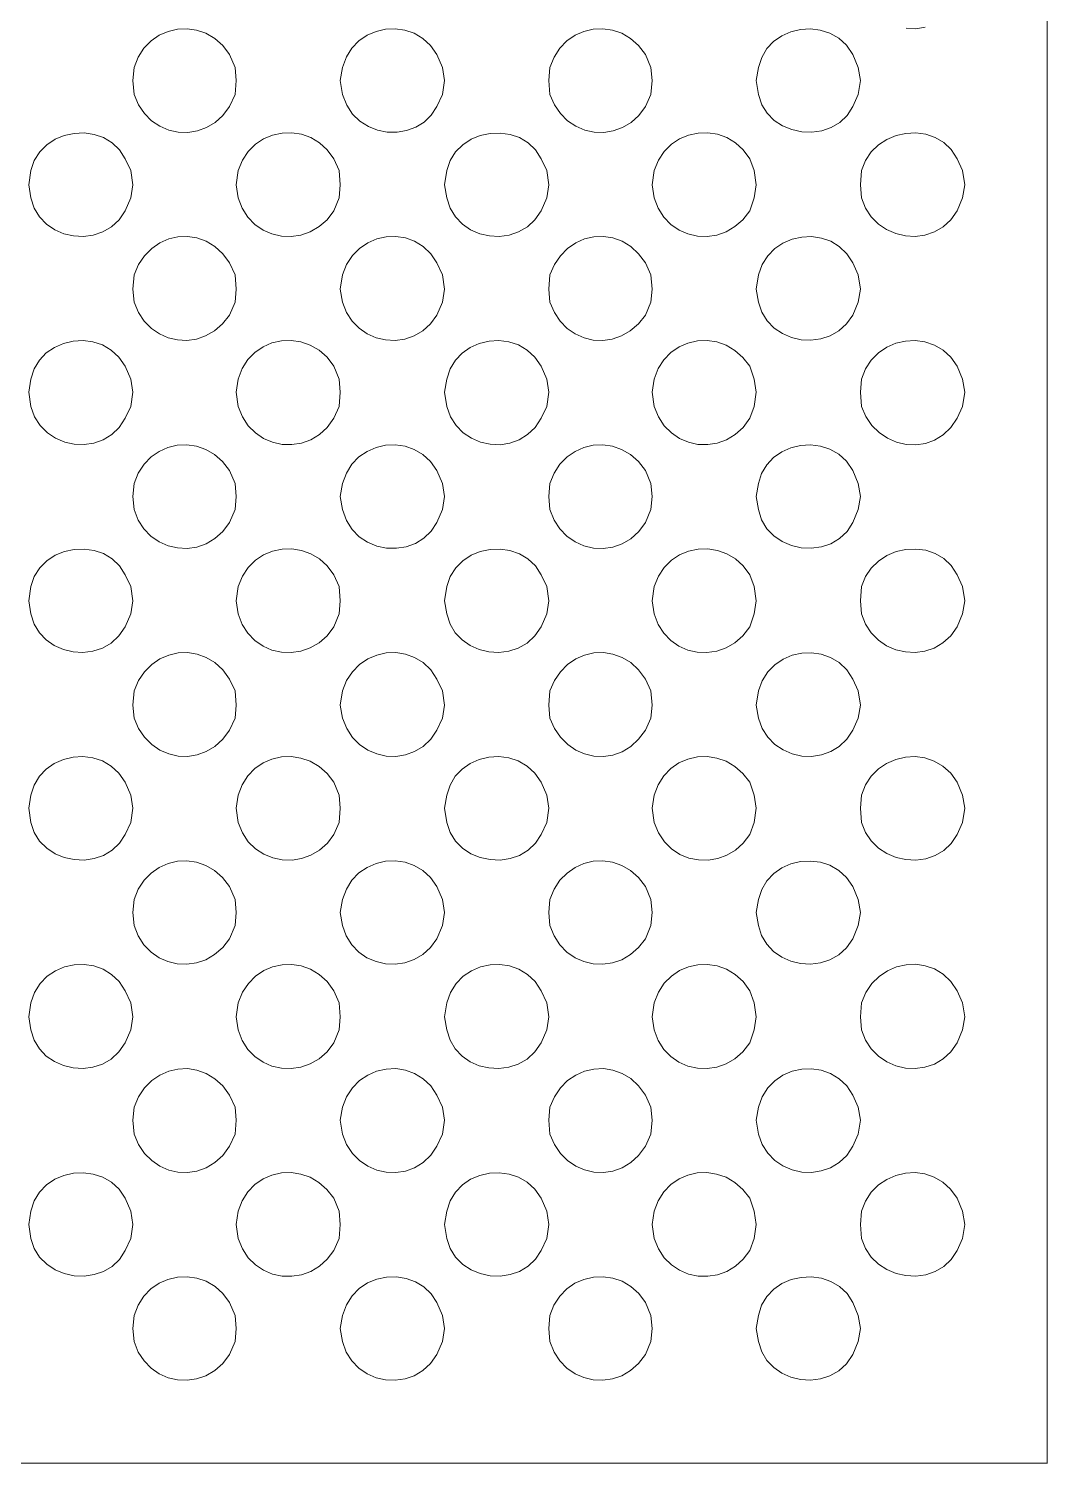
# Model space of a CAD drawing. Extents: x 0 to 242, y -13 to 199.
# Drawn here: x 164.03 to 188.76, y 31.38 to 66.2 of the extents above; entities that cross this region are included whole.
import ezdxf

# ---------------------------------------------------------------- set-up
doc = ezdxf.new("R2010")
doc.units = 0
doc.layers.add('GEOMETRY', color=7, linetype='Continuous')

msp = doc.modelspace()

# ---------------------------------------------------------------- linework, layer by layer
at = {"layer": 'GEOMETRY', "lineweight": 20}
for points in [[(188.761, 31.382), (188.761, 183.803), (36.339, 183.803)], [(36.34, 31.382), (188.762, 31.382)]]:
    msp.add_lwpolyline(points, dxfattribs=at)
at = {"layer": 'GEOMETRY', "lineweight": 13}
for points in [[(169.07, 64.941), (169.044, 65.256), (168.912, 65.573), (168.744, 65.79), (168.55, 65.96), (168.337, 66.083), (168.111, 66.161), (167.878, 66.194), (167.644, 66.183), (167.417, 66.13), (167.202, 66.035), (167.006, 65.899), (166.834, 65.723), (166.694, 65.508), (166.592, 65.256), (166.566, 64.941), (166.592, 64.597), (166.7, 64.346), (166.845, 64.134), (167.02, 63.961), (167.219, 63.828), (167.436, 63.737), (167.664, 63.687), (167.897, 63.68), (168.129, 63.716), (168.352, 63.796), (168.562, 63.92), (168.75, 64.09), (168.912, 64.307), (169.044, 64.597), (169.07, 64.941)], [(174.13, 64.941), (174.078, 65.256), (173.946, 65.573), (173.79, 65.79), (173.604, 65.959), (173.394, 66.083), (173.168, 66.161), (172.933, 66.194), (172.696, 66.184), (172.466, 66.131), (172.248, 66.036), (172.051, 65.9), (171.881, 65.724), (171.746, 65.509), (171.652, 65.256), (171.599, 64.941), (171.652, 64.597), (171.755, 64.338), (171.898, 64.122), (172.076, 63.949), (172.281, 63.819), (172.504, 63.731), (172.739, 63.686), (172.977, 63.683), (173.21, 63.723), (173.431, 63.806), (173.633, 63.93), (173.807, 64.097), (173.946, 64.307), (174.078, 64.597), (174.13, 64.941)], [(179.166, 64.941), (179.14, 65.256), (179.009, 65.573), (178.84, 65.79), (178.645, 65.96), (178.432, 66.083), (178.206, 66.161), (177.973, 66.194), (177.74, 66.183), (177.513, 66.13), (177.298, 66.035), (177.102, 65.899), (176.93, 65.723), (176.79, 65.508), (176.687, 65.256), (176.663, 64.941), (176.687, 64.597), (176.796, 64.346), (176.941, 64.134), (177.116, 63.961), (177.315, 63.829), (177.532, 63.737), (177.76, 63.687), (177.993, 63.68), (178.224, 63.715), (178.448, 63.795), (178.657, 63.92), (178.846, 64.09), (179.009, 64.307), (179.14, 64.597), (179.166, 64.941)], [(184.226, 64.941), (184.174, 65.256), (184.042, 65.573), (183.886, 65.794), (183.697, 65.966), (183.483, 66.088), (183.251, 66.163), (183.011, 66.192), (182.769, 66.177), (182.534, 66.12), (182.315, 66.022), (182.118, 65.885), (181.953, 65.711), (181.828, 65.5), (181.749, 65.256), (181.698, 64.941), (181.749, 64.597), (181.831, 64.351), (181.963, 64.142), (182.134, 63.971), (182.336, 63.838), (182.562, 63.746), (182.801, 63.694), (183.045, 63.685), (183.286, 63.719), (183.515, 63.797), (183.723, 63.92), (183.902, 64.09), (184.042, 64.307), (184.174, 64.597), (184.226, 64.941)], [(166.566, 62.409), (166.512, 62.751), (166.38, 63.041), (166.239, 63.259), (166.06, 63.429), (165.852, 63.553), (165.623, 63.631), (165.383, 63.665), (165.139, 63.656), (164.9, 63.604), (164.675, 63.512), (164.473, 63.379), (164.302, 63.208), (164.17, 62.998), (164.087, 62.751), (164.035, 62.409), (164.087, 62.093), (164.17, 61.842), (164.3, 61.628), (164.468, 61.452), (164.666, 61.316), (164.887, 61.221), (165.123, 61.167), (165.364, 61.156), (165.603, 61.189), (165.833, 61.266), (166.044, 61.389), (166.229, 61.559), (166.38, 61.776), (166.512, 62.093), (166.566, 62.409)], [(171.599, 62.409), (171.575, 62.751), (171.443, 63.041), (171.283, 63.256), (171.094, 63.426), (170.883, 63.551), (170.657, 63.632), (170.422, 63.669), (170.186, 63.663), (169.956, 63.614), (169.737, 63.524), (169.538, 63.392), (169.364, 63.218), (169.223, 63.005), (169.121, 62.751), (169.07, 62.409), (169.121, 62.093), (169.219, 61.837), (169.356, 61.62), (169.527, 61.443), (169.724, 61.308), (169.94, 61.214), (170.169, 61.162), (170.405, 61.154), (170.64, 61.189), (170.869, 61.268), (171.083, 61.392), (171.277, 61.561), (171.443, 61.776), (171.575, 62.093), (171.599, 62.409)], [(176.663, 62.409), (176.609, 62.751), (176.477, 63.041), (176.335, 63.258), (176.156, 63.428), (175.948, 63.552), (175.719, 63.63), (175.479, 63.664), (175.235, 63.655), (174.997, 63.604), (174.772, 63.512), (174.57, 63.379), (174.399, 63.208), (174.267, 62.998), (174.184, 62.751), (174.131, 62.409), (174.184, 62.093), (174.267, 61.842), (174.396, 61.628), (174.564, 61.452), (174.763, 61.316), (174.983, 61.221), (175.218, 61.167), (175.459, 61.156), (175.699, 61.189), (175.928, 61.266), (176.14, 61.389), (176.325, 61.559), (176.477, 61.776), (176.609, 62.093), (176.663, 62.409)], [(181.698, 62.409), (181.643, 62.751), (181.539, 63.041), (181.379, 63.256), (181.19, 63.426), (180.98, 63.551), (180.754, 63.632), (180.519, 63.669), (180.284, 63.663), (180.053, 63.615), (179.835, 63.524), (179.635, 63.392), (179.462, 63.219), (179.321, 63.005), (179.219, 62.751), (179.166, 62.409), (179.219, 62.093), (179.317, 61.837), (179.454, 61.62), (179.624, 61.443), (179.821, 61.308), (180.037, 61.214), (180.267, 61.163), (180.502, 61.154), (180.737, 61.189), (180.965, 61.268), (181.179, 61.392), (181.373, 61.561), (181.539, 61.776), (181.643, 62.093), (181.698, 62.409)], [(186.758, 62.409), (186.705, 62.752), (186.573, 63.041), (186.427, 63.261), (186.246, 63.433), (186.038, 63.556), (185.811, 63.634), (185.572, 63.666), (185.33, 63.655), (185.092, 63.602), (184.867, 63.508), (184.663, 63.375), (184.487, 63.204), (184.348, 62.996), (184.254, 62.752), (184.227, 62.409), (184.254, 62.093), (184.349, 61.844), (184.488, 61.631), (184.661, 61.455), (184.861, 61.319), (185.082, 61.222), (185.316, 61.167), (185.555, 61.155), (185.792, 61.186), (186.02, 61.263), (186.231, 61.386), (186.417, 61.557), (186.573, 61.776), (186.705, 62.093), (186.758, 62.409)], [(169.07, 59.878), (169.044, 60.221), (168.912, 60.512), (168.745, 60.735), (168.554, 60.91), (168.343, 61.037), (168.12, 61.117), (167.89, 61.153), (167.659, 61.144), (167.434, 61.092), (167.219, 60.998), (167.022, 60.862), (166.847, 60.687), (166.702, 60.473), (166.592, 60.221), (166.566, 59.878), (166.592, 59.562), (166.699, 59.311), (166.841, 59.098), (167.013, 58.923), (167.207, 58.789), (167.42, 58.695), (167.644, 58.642), (167.875, 58.631), (168.105, 58.664), (168.33, 58.741), (168.543, 58.863), (168.739, 59.031), (168.912, 59.246), (169.044, 59.562), (169.07, 59.878)], [(174.13, 59.878), (174.078, 60.221), (173.946, 60.512), (173.793, 60.735), (173.609, 60.909), (173.402, 61.036), (173.179, 61.117), (172.947, 61.152), (172.712, 61.144), (172.483, 61.092), (172.265, 60.998), (172.066, 60.863), (171.893, 60.688), (171.753, 60.474), (171.652, 60.221), (171.599, 59.878), (171.652, 59.562), (171.748, 59.312), (171.884, 59.099), (172.054, 58.925), (172.25, 58.79), (172.467, 58.696), (172.696, 58.643), (172.931, 58.632), (173.165, 58.664), (173.39, 58.741), (173.6, 58.863), (173.788, 59.031), (173.946, 59.246), (174.078, 59.562), (174.13, 59.878)], [(179.166, 59.878), (179.14, 60.221), (179.009, 60.512), (178.841, 60.735), (178.65, 60.91), (178.439, 61.037), (178.216, 61.118), (177.986, 61.153), (177.755, 61.144), (177.529, 61.092), (177.315, 60.998), (177.117, 60.862), (176.943, 60.687), (176.797, 60.473), (176.687, 60.221), (176.663, 59.878), (176.687, 59.562), (176.795, 59.311), (176.937, 59.098), (177.109, 58.923), (177.304, 58.788), (177.516, 58.694), (177.74, 58.641), (177.97, 58.63), (178.2, 58.663), (178.425, 58.74), (178.638, 58.862), (178.835, 59.031), (179.009, 59.246), (179.14, 59.562), (179.166, 59.878)], [(184.226, 59.878), (184.174, 60.221), (184.042, 60.512), (183.893, 60.735), (183.711, 60.909), (183.503, 61.036), (183.276, 61.115), (183.039, 61.15), (182.8, 61.14), (182.566, 61.088), (182.345, 60.993), (182.145, 60.858), (181.974, 60.684), (181.839, 60.471), (181.749, 60.221), (181.698, 59.878), (181.749, 59.562), (181.835, 59.314), (181.965, 59.103), (182.133, 58.929), (182.331, 58.795), (182.551, 58.7), (182.785, 58.646), (183.025, 58.635), (183.263, 58.666), (183.492, 58.742), (183.703, 58.863), (183.889, 59.031), (184.042, 59.246), (184.174, 59.562), (184.226, 59.878)], [(166.566, 57.373), (166.512, 57.69), (166.38, 58.006), (166.226, 58.226), (166.038, 58.397), (165.825, 58.52), (165.595, 58.596), (165.355, 58.627), (165.113, 58.614), (164.879, 58.559), (164.659, 58.462), (164.462, 58.326), (164.295, 58.151), (164.168, 57.938), (164.087, 57.69), (164.035, 57.373), (164.087, 57.031), (164.18, 56.778), (164.316, 56.564), (164.488, 56.389), (164.688, 56.255), (164.909, 56.161), (165.143, 56.11), (165.382, 56.102), (165.618, 56.138), (165.843, 56.219), (166.051, 56.346), (166.232, 56.52), (166.38, 56.741), (166.512, 57.031), (166.566, 57.373)], [(171.599, 57.373), (171.575, 57.69), (171.443, 58.006), (171.277, 58.221), (171.083, 58.391), (170.869, 58.514), (170.641, 58.593), (170.405, 58.628), (170.17, 58.62), (169.94, 58.569), (169.724, 58.475), (169.527, 58.34), (169.357, 58.164), (169.219, 57.947), (169.121, 57.69), (169.07, 57.373), (169.121, 57.031), (169.224, 56.776), (169.366, 56.561), (169.54, 56.386), (169.738, 56.251), (169.956, 56.159), (170.186, 56.109), (170.421, 56.102), (170.654, 56.138), (170.88, 56.22), (171.091, 56.347), (171.281, 56.521), (171.443, 56.741), (171.575, 57.031), (171.599, 57.373)], [(176.663, 57.373), (176.609, 57.69), (176.477, 58.005), (176.322, 58.226), (176.134, 58.397), (175.921, 58.52), (175.69, 58.596), (175.45, 58.627), (175.209, 58.614), (174.974, 58.558), (174.755, 58.462), (174.558, 58.325), (174.392, 58.15), (174.264, 57.938), (174.184, 57.69), (174.131, 57.373), (174.184, 57.031), (174.276, 56.779), (174.412, 56.564), (174.584, 56.389), (174.784, 56.255), (175.005, 56.161), (175.238, 56.11), (175.477, 56.101), (175.713, 56.137), (175.939, 56.218), (176.146, 56.345), (176.328, 56.519), (176.477, 56.741), (176.609, 57.031), (176.663, 57.373)], [(181.698, 57.373), (181.643, 57.69), (181.539, 58.005), (181.373, 58.22), (181.179, 58.39), (180.965, 58.514), (180.738, 58.593), (180.503, 58.628), (180.267, 58.62), (180.038, 58.568), (179.822, 58.475), (179.625, 58.34), (179.454, 58.163), (179.317, 57.947), (179.219, 57.69), (179.166, 57.373), (179.219, 57.031), (179.322, 56.776), (179.463, 56.561), (179.637, 56.386), (179.835, 56.251), (180.053, 56.159), (180.282, 56.109), (180.517, 56.102), (180.751, 56.138), (180.976, 56.22), (181.187, 56.347), (181.377, 56.521), (181.539, 56.741), (181.643, 57.031), (181.698, 57.373)], [(186.758, 57.373), (186.705, 57.69), (186.573, 58.006), (186.417, 58.226), (186.231, 58.396), (186.02, 58.519), (185.792, 58.596), (185.555, 58.628), (185.316, 58.616), (185.083, 58.561), (184.862, 58.464), (184.661, 58.328), (184.488, 58.153), (184.35, 57.94), (184.254, 57.69), (184.227, 57.373), (184.254, 57.031), (184.359, 56.782), (184.504, 56.569), (184.681, 56.394), (184.882, 56.258), (185.102, 56.163), (185.333, 56.109), (185.568, 56.099), (185.801, 56.133), (186.025, 56.213), (186.233, 56.341), (186.418, 56.516), (186.573, 56.741), (186.705, 57.031), (186.758, 57.373)], [(169.07, 54.844), (169.044, 55.159), (168.912, 55.477), (168.742, 55.694), (168.547, 55.864), (168.334, 55.987), (168.108, 56.064), (167.875, 56.097), (167.643, 56.086), (167.416, 56.033), (167.202, 55.938), (167.006, 55.802), (166.835, 55.626), (166.695, 55.411), (166.592, 55.159), (166.566, 54.844), (166.592, 54.527), (166.692, 54.272), (166.831, 54.056), (167.003, 53.879), (167.201, 53.743), (167.418, 53.647), (167.647, 53.594), (167.883, 53.584), (168.117, 53.617), (168.344, 53.696), (168.557, 53.821), (168.748, 53.992), (168.912, 54.211), (169.044, 54.527), (169.07, 54.844)], [(174.13, 54.844), (174.078, 55.159), (173.946, 55.477), (173.791, 55.693), (173.605, 55.862), (173.396, 55.985), (173.17, 56.063), (172.935, 56.097), (172.698, 56.086), (172.467, 56.033), (172.249, 55.939), (172.051, 55.803), (171.881, 55.627), (171.746, 55.412), (171.652, 55.159), (171.599, 54.844), (171.652, 54.527), (171.747, 54.264), (171.886, 54.044), (172.06, 53.866), (172.263, 53.732), (172.487, 53.64), (172.722, 53.592), (172.962, 53.586), (173.198, 53.624), (173.423, 53.706), (173.628, 53.831), (173.805, 53.999), (173.946, 54.211), (174.078, 54.527), (174.13, 54.844)], [(179.166, 54.844), (179.14, 55.159), (179.009, 55.477), (178.838, 55.694), (178.643, 55.864), (178.429, 55.987), (178.203, 56.065), (177.971, 56.098), (177.739, 56.087), (177.513, 56.033), (177.299, 55.938), (177.103, 55.802), (176.932, 55.626), (176.791, 55.411), (176.687, 55.159), (176.663, 54.844), (176.687, 54.527), (176.787, 54.272), (176.927, 54.056), (177.099, 53.879), (177.297, 53.742), (177.514, 53.647), (177.743, 53.593), (177.978, 53.583), (178.213, 53.617), (178.44, 53.696), (178.652, 53.82), (178.844, 53.992), (179.009, 54.211), (179.14, 54.527), (179.166, 54.844)], [(184.226, 54.844), (184.174, 55.159), (184.042, 55.477), (183.887, 55.698), (183.698, 55.869), (183.484, 55.991), (183.252, 56.066), (183.011, 56.095), (182.769, 56.08), (182.534, 56.023), (182.315, 55.926), (182.118, 55.789), (181.953, 55.614), (181.827, 55.404), (181.749, 55.159), (181.698, 54.844), (181.749, 54.527), (181.826, 54.276), (181.953, 54.061), (182.122, 53.886), (182.323, 53.749), (182.548, 53.654), (182.788, 53.599), (183.033, 53.588), (183.276, 53.621), (183.507, 53.698), (183.718, 53.822), (183.899, 53.992), (184.042, 54.211), (184.174, 54.527), (184.226, 54.844)], [(166.566, 52.313), (166.512, 52.656), (166.38, 52.946), (166.239, 53.163), (166.059, 53.333), (165.851, 53.457), (165.623, 53.535), (165.383, 53.569), (165.139, 53.56), (164.901, 53.509), (164.676, 53.416), (164.474, 53.284), (164.303, 53.112), (164.171, 52.902), (164.087, 52.656), (164.035, 52.313), (164.087, 51.997), (164.167, 51.749), (164.295, 51.537), (164.461, 51.362), (164.657, 51.225), (164.877, 51.128), (165.111, 51.073), (165.353, 51.059), (165.593, 51.09), (165.823, 51.166), (166.037, 51.288), (166.225, 51.459), (166.38, 51.68), (166.512, 51.997), (166.566, 52.313)], [(171.599, 52.313), (171.575, 52.656), (171.443, 52.946), (171.282, 53.161), (171.093, 53.331), (170.882, 53.456), (170.656, 53.536), (170.422, 53.573), (170.186, 53.567), (169.956, 53.518), (169.738, 53.427), (169.538, 53.295), (169.365, 53.122), (169.223, 52.909), (169.121, 52.656), (169.07, 52.313), (169.121, 51.997), (169.219, 51.74), (169.356, 51.524), (169.526, 51.347), (169.723, 51.212), (169.94, 51.118), (170.169, 51.067), (170.405, 51.058), (170.64, 51.093), (170.868, 51.172), (171.083, 51.296), (171.277, 51.465), (171.443, 51.68), (171.575, 51.997), (171.599, 52.313)], [(176.663, 52.313), (176.609, 52.656), (176.477, 52.946), (176.334, 53.163), (176.154, 53.333), (175.946, 53.456), (175.718, 53.535), (175.478, 53.569), (175.235, 53.56), (174.997, 53.509), (174.773, 53.417), (174.571, 53.284), (174.4, 53.113), (174.268, 52.903), (174.184, 52.656), (174.131, 52.313), (174.184, 51.997), (174.264, 51.749), (174.391, 51.537), (174.557, 51.362), (174.753, 51.225), (174.973, 51.128), (175.207, 51.073), (175.448, 51.059), (175.688, 51.09), (175.919, 51.166), (176.132, 51.288), (176.321, 51.459), (176.477, 51.68), (176.609, 51.997), (176.663, 52.313)], [(181.698, 52.313), (181.643, 52.656), (181.539, 52.946), (181.378, 53.161), (181.189, 53.33), (180.978, 53.455), (180.752, 53.536), (180.518, 53.573), (180.283, 53.567), (180.052, 53.518), (179.834, 53.428), (179.635, 53.296), (179.462, 53.122), (179.321, 52.909), (179.219, 52.656), (179.166, 52.313), (179.219, 51.997), (179.316, 51.74), (179.453, 51.523), (179.623, 51.347), (179.819, 51.211), (180.036, 51.118), (180.265, 51.067), (180.5, 51.058), (180.736, 51.093), (180.964, 51.172), (181.178, 51.296), (181.372, 51.465), (181.539, 51.68), (181.643, 51.997), (181.698, 52.313)], [(186.758, 52.313), (186.705, 52.656), (186.573, 52.946), (186.427, 53.166), (186.246, 53.337), (186.038, 53.46), (185.81, 53.537), (185.572, 53.569), (185.33, 53.558), (185.092, 53.505), (184.868, 53.411), (184.663, 53.278), (184.488, 53.107), (184.348, 52.899), (184.254, 52.656), (184.227, 52.313), (184.254, 51.997), (184.35, 51.747), (184.488, 51.534), (184.661, 51.359), (184.861, 51.222), (185.082, 51.126), (185.315, 51.071), (185.553, 51.058), (185.79, 51.09), (186.018, 51.166), (186.229, 51.289), (186.416, 51.46), (186.573, 51.68), (186.705, 51.997), (186.758, 52.313)], [(169.07, 49.782), (169.044, 50.125), (168.912, 50.414), (168.745, 50.637), (168.554, 50.812), (168.344, 50.939), (168.121, 51.02), (167.891, 51.055), (167.66, 51.047), (167.434, 50.995), (167.219, 50.901), (167.022, 50.766), (166.848, 50.591), (166.702, 50.377), (166.592, 50.125), (166.566, 49.782), (166.592, 49.465), (166.703, 49.214), (166.848, 49), (167.023, 48.825), (167.22, 48.69), (167.435, 48.596), (167.661, 48.544), (167.891, 48.535), (168.121, 48.571), (168.344, 48.652), (168.554, 48.779), (168.745, 48.953), (168.912, 49.176), (169.044, 49.465), (169.07, 49.782)], [(174.13, 49.782), (174.078, 50.124), (173.946, 50.414), (173.793, 50.637), (173.609, 50.812), (173.402, 50.939), (173.18, 51.02), (172.947, 51.056), (172.713, 51.048), (172.484, 50.996), (172.266, 50.903), (172.067, 50.767), (171.894, 50.592), (171.753, 50.377), (171.652, 50.124), (171.599, 49.782), (171.652, 49.465), (171.754, 49.213), (171.895, 48.999), (172.068, 48.824), (172.267, 48.689), (172.485, 48.595), (172.714, 48.543), (172.948, 48.535), (173.18, 48.571), (173.403, 48.652), (173.609, 48.779), (173.793, 48.954), (173.946, 49.176), (174.078, 49.465), (174.13, 49.782)], [(179.166, 49.782), (179.14, 50.124), (179.009, 50.414), (178.841, 50.638), (178.65, 50.812), (178.439, 50.94), (178.216, 51.02), (177.986, 51.055), (177.756, 51.046), (177.53, 50.994), (177.316, 50.9), (177.118, 50.765), (176.944, 50.59), (176.798, 50.376), (176.687, 50.124), (176.663, 49.782), (176.687, 49.465), (176.798, 49.214), (176.944, 49), (177.119, 48.825), (177.316, 48.69), (177.531, 48.596), (177.756, 48.544), (177.987, 48.535), (178.216, 48.57), (178.439, 48.651), (178.65, 48.778), (178.841, 48.953), (179.009, 49.176), (179.14, 49.465), (179.166, 49.782)], [(184.226, 49.782), (184.174, 50.124), (184.042, 50.414), (183.893, 50.638), (183.71, 50.812), (183.502, 50.938), (183.275, 51.018), (183.039, 51.053), (182.8, 51.043), (182.566, 50.991), (182.346, 50.897), (182.146, 50.762), (181.975, 50.587), (181.84, 50.374), (181.749, 50.124), (181.698, 49.782), (181.749, 49.465), (181.84, 49.215), (181.976, 49.003), (182.147, 48.828), (182.347, 48.693), (182.568, 48.599), (182.801, 48.546), (183.04, 48.537), (183.276, 48.572), (183.503, 48.652), (183.711, 48.779), (183.893, 48.953), (184.042, 49.176), (184.174, 49.465), (184.226, 49.782)], [(166.566, 47.279), (166.512, 47.594), (166.38, 47.911), (166.225, 48.131), (166.037, 48.302), (165.823, 48.425), (165.593, 48.501), (165.353, 48.531), (165.111, 48.518), (164.877, 48.462), (164.657, 48.365), (164.461, 48.228), (164.295, 48.053), (164.167, 47.841), (164.087, 47.594), (164.035, 47.279), (164.087, 46.936), (164.17, 46.689), (164.301, 46.479), (164.472, 46.307), (164.674, 46.175), (164.899, 46.082), (165.138, 46.031), (165.382, 46.022), (165.623, 46.056), (165.852, 46.134), (166.06, 46.258), (166.239, 46.428), (166.38, 46.645), (166.512, 46.936), (166.566, 47.279)], [(171.599, 47.279), (171.575, 47.594), (171.443, 47.911), (171.277, 48.125), (171.083, 48.294), (170.868, 48.418), (170.64, 48.497), (170.405, 48.532), (170.169, 48.523), (169.94, 48.472), (169.723, 48.378), (169.526, 48.243), (169.356, 48.067), (169.219, 47.85), (169.121, 47.594), (169.07, 47.279), (169.121, 46.936), (169.224, 46.68), (169.366, 46.466), (169.541, 46.292), (169.741, 46.161), (169.96, 46.071), (170.191, 46.023), (170.427, 46.018), (170.661, 46.056), (170.887, 46.138), (171.097, 46.262), (171.285, 46.431), (171.443, 46.645), (171.575, 46.936), (171.599, 47.279)], [(176.663, 47.279), (176.609, 47.594), (176.477, 47.911), (176.321, 48.131), (176.132, 48.302), (175.919, 48.425), (175.688, 48.501), (175.448, 48.531), (175.207, 48.518), (174.973, 48.462), (174.753, 48.365), (174.557, 48.228), (174.391, 48.053), (174.264, 47.841), (174.184, 47.594), (174.131, 47.279), (174.184, 46.936), (174.267, 46.689), (174.398, 46.479), (174.569, 46.308), (174.771, 46.175), (174.996, 46.083), (175.234, 46.031), (175.478, 46.022), (175.719, 46.056), (175.948, 46.135), (176.156, 46.258), (176.335, 46.428), (176.477, 46.645), (176.609, 46.936), (176.663, 47.279)], [(181.698, 47.279), (181.643, 47.594), (181.539, 47.911), (181.373, 48.125), (181.179, 48.294), (180.965, 48.418), (180.737, 48.497), (180.501, 48.532), (180.266, 48.523), (180.036, 48.472), (179.82, 48.378), (179.623, 48.243), (179.453, 48.067), (179.316, 47.85), (179.219, 47.594), (179.166, 47.279), (179.219, 46.936), (179.322, 46.679), (179.465, 46.464), (179.64, 46.291), (179.841, 46.159), (180.06, 46.07), (180.291, 46.023), (180.527, 46.019), (180.761, 46.058), (180.986, 46.139), (181.196, 46.264), (181.382, 46.433), (181.539, 46.645), (181.643, 46.936), (181.698, 47.279)], [(186.758, 47.279), (186.705, 47.594), (186.573, 47.911), (186.416, 48.13), (186.229, 48.301), (186.018, 48.424), (185.79, 48.501), (185.553, 48.532), (185.315, 48.52), (185.082, 48.465), (184.861, 48.368), (184.661, 48.232), (184.488, 48.056), (184.35, 47.843), (184.254, 47.594), (184.227, 47.279), (184.254, 46.936), (184.348, 46.692), (184.486, 46.484), (184.662, 46.313), (184.866, 46.179), (185.091, 46.085), (185.329, 46.032), (185.571, 46.021), (185.81, 46.053), (186.038, 46.131), (186.246, 46.254), (186.427, 46.425), (186.573, 46.645), (186.705, 46.936), (186.758, 47.279)], [(169.07, 44.747), (169.044, 45.062), (168.912, 45.379), (168.743, 45.597), (168.548, 45.767), (168.335, 45.891), (168.109, 45.969), (167.877, 46.002), (167.644, 45.991), (167.417, 45.938), (167.203, 45.842), (167.007, 45.706), (166.836, 45.53), (166.695, 45.315), (166.592, 45.062), (166.566, 44.747), (166.592, 44.432), (166.694, 44.179), (166.834, 43.965), (167.005, 43.789), (167.201, 43.652), (167.416, 43.557), (167.643, 43.504), (167.877, 43.493), (168.11, 43.526), (168.336, 43.603), (168.549, 43.726), (168.744, 43.896), (168.912, 44.113), (169.044, 44.432), (169.07, 44.747)], [(174.13, 44.747), (174.078, 45.062), (173.946, 45.379), (173.792, 45.596), (173.606, 45.766), (173.396, 45.889), (173.17, 45.968), (172.935, 46.001), (172.699, 45.991), (172.467, 45.938), (172.249, 45.843), (172.051, 45.708), (171.881, 45.531), (171.746, 45.316), (171.652, 45.062), (171.599, 44.747), (171.652, 44.432), (171.745, 44.179), (171.88, 43.963), (172.05, 43.787), (172.247, 43.651), (172.466, 43.556), (172.697, 43.503), (172.934, 43.493), (173.169, 43.526), (173.395, 43.604), (173.605, 43.727), (173.791, 43.897), (173.946, 44.113), (174.078, 44.432), (174.13, 44.747)], [(179.166, 44.747), (179.14, 45.062), (179.009, 45.379), (178.839, 45.597), (178.644, 45.768), (178.43, 45.891), (178.204, 45.969), (177.972, 46.002), (177.74, 45.991), (177.513, 45.938), (177.299, 45.842), (177.103, 45.706), (176.932, 45.53), (176.791, 45.315), (176.687, 45.062), (176.663, 44.747), (176.687, 44.432), (176.79, 44.179), (176.93, 43.965), (177.101, 43.789), (177.298, 43.652), (177.512, 43.557), (177.739, 43.504), (177.972, 43.493), (178.205, 43.526), (178.431, 43.603), (178.645, 43.726), (178.839, 43.896), (179.009, 44.113), (179.14, 44.432), (179.166, 44.747)], [(184.226, 44.747), (184.174, 45.062), (184.042, 45.379), (183.888, 45.6), (183.7, 45.771), (183.486, 45.893), (183.255, 45.969), (183.014, 45.998), (182.772, 45.984), (182.537, 45.928), (182.317, 45.83), (182.12, 45.693), (181.954, 45.519), (181.828, 45.308), (181.749, 45.062), (181.698, 44.747), (181.749, 44.432), (181.827, 44.187), (181.953, 43.976), (182.118, 43.802), (182.315, 43.665), (182.535, 43.567), (182.77, 43.51), (183.012, 43.496), (183.253, 43.525), (183.485, 43.6), (183.699, 43.722), (183.887, 43.893), (184.042, 44.113), (184.174, 44.432), (184.226, 44.747)], [(166.566, 42.216), (166.512, 42.559), (166.38, 42.85), (166.231, 43.072), (166.048, 43.246), (165.84, 43.373), (165.615, 43.454), (165.379, 43.489), (165.141, 43.481), (164.907, 43.429), (164.687, 43.335), (164.487, 43.201), (164.316, 43.026), (164.18, 42.811), (164.087, 42.559), (164.035, 42.216), (164.087, 41.901), (164.167, 41.653), (164.295, 41.441), (164.461, 41.265), (164.658, 41.129), (164.878, 41.032), (165.112, 40.976), (165.354, 40.963), (165.594, 40.994), (165.825, 41.07), (166.038, 41.193), (166.226, 41.364), (166.38, 41.584), (166.512, 41.901), (166.566, 42.216)], [(171.599, 42.216), (171.575, 42.559), (171.443, 42.85), (171.28, 43.07), (171.09, 43.244), (170.879, 43.371), (170.653, 43.452), (170.42, 43.489), (170.185, 43.482), (169.956, 43.432), (169.739, 43.339), (169.54, 43.205), (169.367, 43.029), (169.225, 42.814), (169.121, 42.559), (169.07, 42.216), (169.121, 41.901), (169.219, 41.644), (169.356, 41.427), (169.526, 41.25), (169.723, 41.115), (169.94, 41.021), (170.169, 40.969), (170.405, 40.961), (170.641, 40.996), (170.869, 41.075), (171.083, 41.199), (171.277, 41.369), (171.443, 41.584), (171.575, 41.901), (171.599, 42.216)], [(176.663, 42.216), (176.609, 42.559), (176.477, 42.85), (176.327, 43.072), (176.144, 43.246), (175.936, 43.373), (175.71, 43.454), (175.474, 43.489), (175.236, 43.48), (175.003, 43.429), (174.783, 43.335), (174.583, 43.2), (174.412, 43.025), (174.276, 42.811), (174.184, 42.559), (174.131, 42.216), (174.184, 41.901), (174.264, 41.653), (174.391, 41.441), (174.557, 41.265), (174.754, 41.128), (174.974, 41.031), (175.208, 40.976), (175.449, 40.963), (175.689, 40.993), (175.92, 41.07), (176.133, 41.193), (176.322, 41.364), (176.477, 41.584), (176.609, 41.901), (176.663, 42.216)], [(181.698, 42.215), (181.643, 42.559), (181.539, 42.85), (181.376, 43.07), (181.186, 43.244), (180.975, 43.371), (180.749, 43.452), (180.516, 43.489), (180.281, 43.482), (180.052, 43.432), (179.835, 43.339), (179.637, 43.205), (179.464, 43.03), (179.322, 42.814), (179.219, 42.559), (179.166, 42.215), (179.219, 41.901), (179.316, 41.644), (179.453, 41.427), (179.624, 41.25), (179.82, 41.115), (180.037, 41.021), (180.266, 40.97), (180.502, 40.961), (180.737, 40.996), (180.965, 41.075), (181.18, 41.199), (181.373, 41.369), (181.539, 41.584), (181.643, 41.901), (181.698, 42.215)], [(186.758, 42.216), (186.705, 42.559), (186.573, 42.85), (186.416, 43.075), (186.231, 43.251), (186.023, 43.378), (185.8, 43.458), (185.567, 43.492), (185.332, 43.482), (185.102, 43.429), (184.883, 43.333), (184.681, 43.198), (184.505, 43.022), (184.36, 42.809), (184.254, 42.559), (184.227, 42.216), (184.254, 41.901), (184.35, 41.651), (184.488, 41.438), (184.661, 41.262), (184.862, 41.125), (185.082, 41.029), (185.316, 40.974), (185.555, 40.962), (185.792, 40.993), (186.019, 41.07), (186.23, 41.194), (186.417, 41.365), (186.573, 41.585), (186.705, 41.901), (186.758, 42.216)], [(169.07, 39.712), (169.044, 40.027), (168.912, 40.319), (168.745, 40.542), (168.553, 40.716), (168.343, 40.843), (168.12, 40.923), (167.89, 40.959), (167.659, 40.95), (167.433, 40.898), (167.218, 40.804), (167.021, 40.668), (166.847, 40.493), (166.702, 40.279), (166.592, 40.027), (166.566, 39.712), (166.592, 39.369), (166.703, 39.117), (166.848, 38.903), (167.022, 38.728), (167.219, 38.593), (167.434, 38.499), (167.659, 38.447), (167.889, 38.438), (168.119, 38.473), (168.342, 38.554), (168.553, 38.681), (168.745, 38.855), (168.912, 39.078), (169.044, 39.369), (169.07, 39.712)], [(174.13, 39.712), (174.078, 40.027), (173.946, 40.319), (173.793, 40.542), (173.609, 40.716), (173.401, 40.843), (173.178, 40.924), (172.946, 40.959), (172.711, 40.95), (172.481, 40.898), (172.264, 40.804), (172.065, 40.669), (171.892, 40.494), (171.752, 40.279), (171.652, 40.027), (171.599, 39.712), (171.652, 39.369), (171.753, 39.117), (171.893, 38.903), (172.066, 38.727), (172.265, 38.592), (172.482, 38.498), (172.712, 38.447), (172.946, 38.438), (173.178, 38.474), (173.402, 38.554), (173.609, 38.681), (173.793, 38.856), (173.946, 39.078), (174.078, 39.369), (174.13, 39.712)], [(179.166, 39.712), (179.14, 40.027), (179.009, 40.319), (178.841, 40.542), (178.649, 40.717), (178.439, 40.844), (178.215, 40.924), (177.985, 40.959), (177.755, 40.95), (177.529, 40.898), (177.315, 40.804), (177.117, 40.668), (176.943, 40.493), (176.797, 40.279), (176.687, 40.027), (176.663, 39.712), (176.687, 39.369), (176.798, 39.118), (176.943, 38.904), (177.118, 38.729), (177.315, 38.594), (177.53, 38.5), (177.755, 38.447), (177.986, 38.438), (178.216, 38.474), (178.439, 38.554), (178.649, 38.681), (178.841, 38.855), (179.009, 39.078), (179.14, 39.369), (179.166, 39.712)], [(184.226, 39.712), (184.174, 40.027), (184.042, 40.319), (183.893, 40.542), (183.71, 40.716), (183.502, 40.843), (183.275, 40.922), (183.039, 40.957), (182.799, 40.947), (182.565, 40.895), (182.345, 40.8), (182.145, 40.665), (181.974, 40.49), (181.839, 40.277), (181.749, 40.027), (181.698, 39.712), (181.749, 39.369), (181.84, 39.12), (181.974, 38.907), (182.145, 38.733), (182.345, 38.598), (182.566, 38.503), (182.8, 38.451), (183.039, 38.441), (183.275, 38.476), (183.502, 38.555), (183.71, 38.682), (183.893, 38.855), (184.042, 39.078), (184.174, 39.369), (184.226, 39.712)], [(166.566, 37.181), (166.512, 37.497), (166.38, 37.815), (166.228, 38.032), (166.042, 38.202), (165.831, 38.325), (165.601, 38.402), (165.362, 38.434), (165.121, 38.423), (164.886, 38.369), (164.666, 38.274), (164.468, 38.138), (164.3, 37.962), (164.17, 37.748), (164.087, 37.497), (164.035, 37.181), (164.087, 36.838), (164.17, 36.592), (164.301, 36.382), (164.472, 36.211), (164.675, 36.079), (164.9, 35.986), (165.139, 35.935), (165.383, 35.926), (165.624, 35.96), (165.853, 36.038), (166.061, 36.161), (166.24, 36.331), (166.38, 36.549), (166.512, 36.838), (166.566, 37.181)], [(171.599, 37.181), (171.575, 37.497), (171.443, 37.815), (171.276, 38.03), (171.081, 38.199), (170.867, 38.323), (170.639, 38.402), (170.404, 38.437), (170.169, 38.428), (169.94, 38.376), (169.724, 38.283), (169.527, 38.147), (169.357, 37.971), (169.219, 37.754), (169.121, 37.497), (169.07, 37.181), (169.121, 36.837), (169.223, 36.584), (169.365, 36.371), (169.539, 36.198), (169.738, 36.066), (169.957, 35.975), (170.187, 35.927), (170.423, 35.921), (170.657, 35.958), (170.883, 36.039), (171.094, 36.164), (171.283, 36.334), (171.443, 36.549), (171.575, 36.837), (171.599, 37.181)], [(176.663, 37.181), (176.609, 37.497), (176.477, 37.815), (176.325, 38.032), (176.139, 38.202), (175.927, 38.325), (175.697, 38.402), (175.458, 38.434), (175.217, 38.423), (174.983, 38.369), (174.763, 38.274), (174.564, 38.138), (174.397, 37.963), (174.267, 37.748), (174.184, 37.497), (174.131, 37.181), (174.184, 36.837), (174.267, 36.591), (174.399, 36.381), (174.57, 36.21), (174.773, 36.078), (174.997, 35.985), (175.235, 35.934), (175.479, 35.925), (175.719, 35.96), (175.948, 36.038), (176.156, 36.162), (176.335, 36.332), (176.477, 36.549), (176.609, 36.837), (176.663, 37.181)], [(181.698, 37.181), (181.643, 37.497), (181.539, 37.815), (181.371, 38.03), (181.177, 38.199), (180.963, 38.323), (180.735, 38.402), (180.5, 38.437), (180.265, 38.428), (180.037, 38.376), (179.821, 38.283), (179.625, 38.147), (179.454, 37.971), (179.317, 37.754), (179.219, 37.497), (179.166, 37.181), (179.219, 36.837), (179.321, 36.584), (179.462, 36.37), (179.636, 36.197), (179.835, 36.066), (180.053, 35.975), (180.283, 35.927), (180.519, 35.921), (180.753, 35.958), (180.979, 36.039), (181.19, 36.164), (181.379, 36.333), (181.539, 36.548), (181.643, 36.837), (181.698, 37.181)], [(186.758, 37.181), (186.705, 37.497), (186.573, 37.815), (186.415, 38.035), (186.228, 38.205), (186.016, 38.328), (185.789, 38.405), (185.553, 38.436), (185.315, 38.424), (185.082, 38.369), (184.862, 38.272), (184.662, 38.136), (184.489, 37.96), (184.351, 37.747), (184.254, 37.497), (184.227, 37.181), (184.254, 36.838), (184.348, 36.595), (184.488, 36.387), (184.664, 36.216), (184.868, 36.083), (185.093, 35.989), (185.33, 35.936), (185.572, 35.924), (185.811, 35.957), (186.038, 36.034), (186.246, 36.158), (186.427, 36.329), (186.573, 36.549), (186.705, 36.838), (186.758, 37.181)], [(169.07, 34.65), (169.044, 34.967), (168.912, 35.285), (168.749, 35.503), (168.558, 35.674), (168.345, 35.798), (168.117, 35.876), (167.882, 35.91), (167.646, 35.899), (167.416, 35.846), (167.199, 35.751), (167.001, 35.614), (166.829, 35.437), (166.691, 35.221), (166.592, 34.967), (166.566, 34.65), (166.592, 34.335), (166.694, 34.082), (166.835, 33.867), (167.006, 33.691), (167.203, 33.555), (167.418, 33.46), (167.645, 33.407), (167.878, 33.397), (168.111, 33.43), (168.338, 33.508), (168.551, 33.631), (168.744, 33.801), (168.912, 34.019), (169.044, 34.335), (169.07, 34.65)], [(174.13, 34.65), (174.078, 34.967), (173.946, 35.285), (173.806, 35.496), (173.629, 35.663), (173.424, 35.788), (173.199, 35.869), (172.963, 35.907), (172.722, 35.902), (172.486, 35.854), (172.262, 35.762), (172.059, 35.628), (171.884, 35.45), (171.746, 35.23), (171.652, 34.967), (171.599, 34.65), (171.652, 34.335), (171.745, 34.082), (171.881, 33.867), (172.051, 33.691), (172.249, 33.555), (172.467, 33.46), (172.698, 33.407), (172.935, 33.397), (173.17, 33.43), (173.396, 33.508), (173.606, 33.632), (173.792, 33.801), (173.946, 34.019), (174.078, 34.335), (174.13, 34.65)], [(179.166, 34.65), (179.14, 34.967), (179.009, 35.285), (178.845, 35.503), (178.653, 35.674), (178.44, 35.798), (178.213, 35.876), (177.978, 35.91), (177.742, 35.9), (177.512, 35.846), (177.295, 35.751), (177.097, 35.614), (176.925, 35.437), (176.786, 35.221), (176.687, 34.967), (176.663, 34.65), (176.687, 34.335), (176.79, 34.082), (176.931, 33.868), (177.102, 33.692), (177.299, 33.556), (177.514, 33.461), (177.741, 33.408), (177.974, 33.397), (178.207, 33.43), (178.433, 33.508), (178.646, 33.631), (178.84, 33.801), (179.009, 34.019), (179.14, 34.335), (179.166, 34.65)], [(184.226, 34.65), (184.174, 34.967), (184.042, 35.285), (183.9, 35.503), (183.72, 35.673), (183.509, 35.796), (183.277, 35.873), (183.033, 35.905), (182.787, 35.894), (182.546, 35.84), (182.32, 35.744), (182.119, 35.608), (181.951, 35.432), (181.824, 35.218), (181.749, 34.967), (181.698, 34.65), (181.749, 34.335), (181.828, 34.089), (181.954, 33.878), (182.12, 33.704), (182.317, 33.567), (182.537, 33.469), (182.772, 33.413), (183.013, 33.399), (183.254, 33.428), (183.485, 33.504), (183.699, 33.626), (183.887, 33.797), (184.042, 34.019), (184.174, 34.335), (184.226, 34.65)]]:
    msp.add_lwpolyline(points, close=True, dxfattribs=at)
msp.add_lwpolyline([(185.332, 66.205), (185.566, 66.195), (185.799, 66.229)], dxfattribs=at)

doc.saveas('drawing.dxf')
